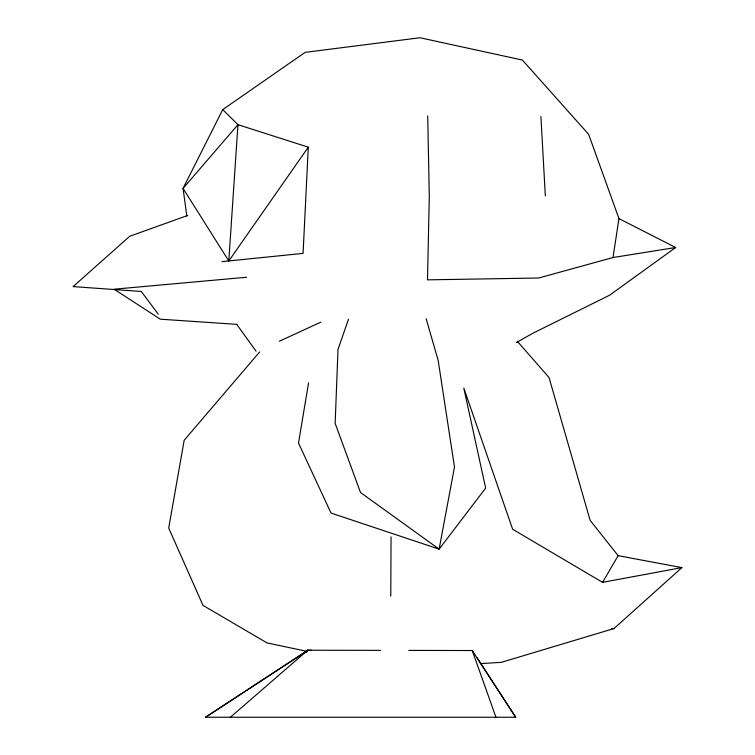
<?xml version="1.0" encoding="UTF-8"?>
<svg xmlns="http://www.w3.org/2000/svg" width="755" height="755" viewBox="0 0 755 755"><rect width="100%" height="100%" fill="white"/><g stroke="black" fill="none" stroke-linecap="round" stroke-linejoin="round"><path stroke-width="1.13" d="M390.769 596.157L391.052 536.871M427.707 115.921L429.293 196.47L427.5 279.85L538.608 278.019L613.022 257.531L618.949 218.591L588.655 134.343L522.385 60.051L419.978 37.75L305.133 52.369L222.744 109.598L237.957 124.688L308.285 147.178L303.076 253.397L221.961 261.636M222.734 109.598L183.05 188.41L228.803 260.966L237.957 124.688L183.05 188.41L186.825 216.053M308.578 382.823L298.499 443.072L331.03 513.06L439.127 549.14L485.654 488.098L463.787 388.023L512.645 529.264L602.575 582.341L681.888 567.609L614.032 628.528L501.367 662.343L480.246 663.636M348.461 319.356L338.004 349.395L335.154 423.376L360.503 492.505L439.127 549.14L454.482 467.034L438.174 360.409L426.15 318.704M306.577 652.292L307.71 650.234L380.577 650.357M602.575 582.341L618.147 555.671L590.136 520.365L549.027 377.528L517.279 341.241M228.803 260.966L308.285 147.178M259.701 351.887L184.182 440.269L168.705 528.056L203.019 605.397L267.025 642.911L307.219 651.414M230.398 717.25L307.71 650.234L311.626 650.291M306.313 651.82L308.097 650.281L205.549 717.25L515.693 717.25L477.028 657.709M618.949 218.591L675.678 247.508L609.587 295.214L532.586 333.389L516.26 342.628M205.549 717.25L307.71 650.234M279.303 341.251L320.922 322.111M187.74 215.43L129.718 236.268L73.112 286.598L141.298 291.477L158.239 314.165M613.022 257.531L675.678 247.508M246.659 277.245L114.118 289.203L160.268 319.186L236.91 324.357M611.673 628.622L614.032 628.528M408.785 650.414L472.252 650.527L515.693 717.25M618.147 555.671L681.888 567.609M236.796 324.49L256.068 351.188M472.252 650.527L495.941 717.25M540.91 116.496L545.327 195.875"/></g></svg>
